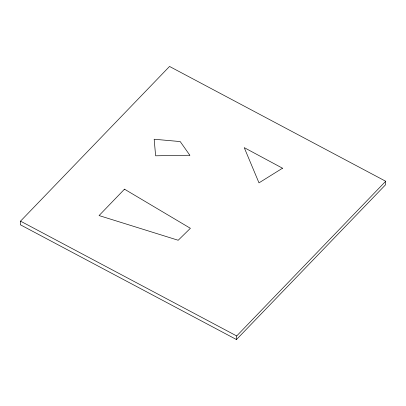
<?xml version="1.0" encoding="UTF-8"?>
<svg xmlns="http://www.w3.org/2000/svg" width="406" height="406" viewBox="0 0 406 406"><rect width="100%" height="100%" fill="white"/><g stroke="black" fill="none" stroke-linecap="round" stroke-linejoin="round"><path stroke-width="0.61" d="M20.533 221.148L20.3 224.741L236.465 339.548L385.467 184.852L385.7 181.259L169.535 66.452L20.533 221.148L236.698 335.955L236.465 339.548M236.698 335.955L385.7 181.259M124.49 189.176L99.064 215.566L178.198 240.261L190.384 228.299L124.49 189.176M282.525 168.211L258.987 182.857L244.234 147.632L282.525 168.211M189.83 155.229L155.62 155.802L154.168 139.238L180.203 141.567L189.83 155.229"/></g></svg>
